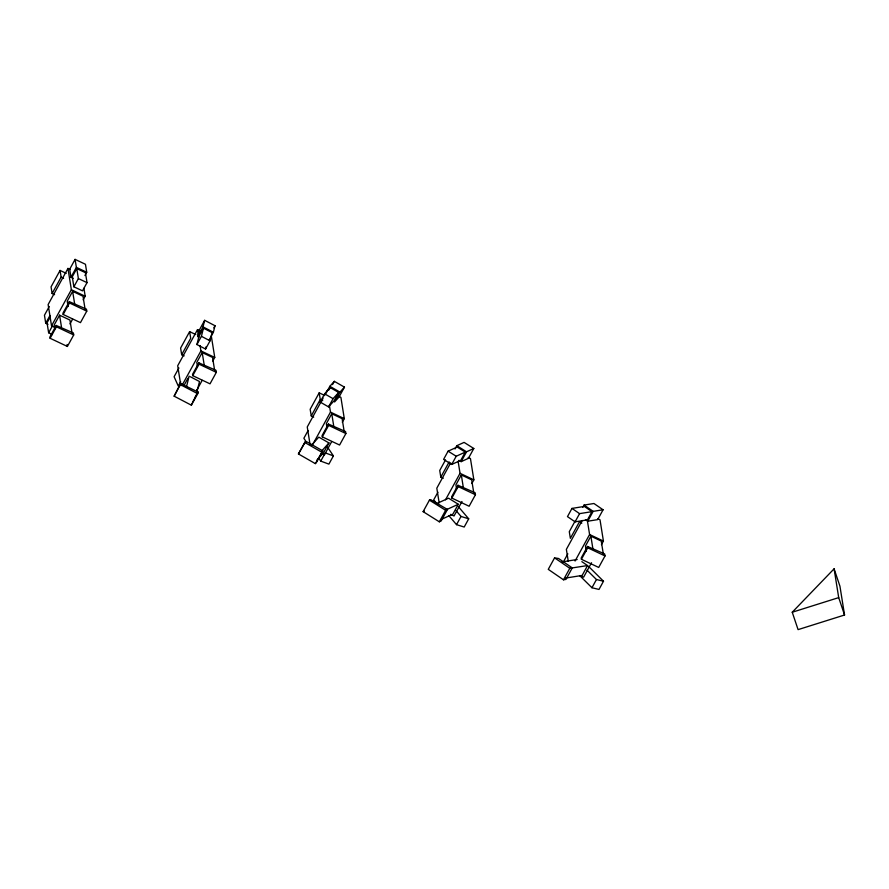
<?xml version="1.0" encoding="UTF-8"?>
<svg xmlns="http://www.w3.org/2000/svg" width="889" height="889" viewBox="0 0 889 889"><rect width="100%" height="100%" fill="white"/><g stroke="black" fill="none" stroke-linecap="round" stroke-linejoin="round"><path stroke-width="1.33" d="M174.144 396.183L180.723 383.592L198.114 392.06L197.702 393.694L191.391 405.195L174.144 396.183L180.845 383.203M186.446 387.026L189.135 376.114M196.925 344.532L198.947 336.353L203.448 328.141L212.082 332.642L210.048 340.82L205.548 349.044L196.925 344.532L201.425 336.32L203.448 328.141M204.659 320.329L199.247 330.186L197.625 336.731L203.036 326.874L204.659 320.329L215.005 325.73L213.393 332.275L209.182 339.942M191.391 405.195L191.802 403.562M205.548 349.044L206.126 346.699M196.791 392.427L199.492 381.525L190.29 376.714M66.242 273.356L60.063 270.434L51.051 286.869L52.118 293.514L54.585 294.681M52.118 293.514L61.13 277.09L60.063 270.434M70.264 269.511L67.953 268.422L48.128 304.56L51.54 325.852L54.996 327.485M49.262 306.472L44.45 315.239L45.728 323.218L48.028 324.307M84.933 275.546L86.733 272.256L85.455 264.277L75.087 259.377L69.686 269.234L70.964 277.224L73.265 278.301M45.728 323.218L49.94 315.551M70.964 277.224L76.365 267.367L75.087 259.377M50.262 316.94L47.039 322.807L48.639 332.786L52.34 334.531M76.787 268.589L72.276 276.801L73.876 286.78L82.51 290.87L87.022 282.646L85.422 272.667L76.787 268.589L78.376 278.568L73.876 286.78M51.54 325.852L71.364 289.714L67.953 268.422M48.639 332.786L52.507 325.741M72.076 333.375L69.942 320.062L59.574 315.173L54.173 325.03L54.807 329.019M85.144 309.55L83.01 296.237L72.642 291.348L67.231 301.204L68.086 306.527M56.218 325.463L49.906 336.964L50.117 338.287L67.397 346.454L73.709 334.953L73.387 332.953L56.218 325.463L56.429 326.796L50.117 338.287M69.286 301.638L62.975 313.139L63.186 314.473L80.466 322.629L86.778 311.128L86.455 309.139L69.286 301.638L69.498 302.971L63.186 314.473M69.987 323.952L72.631 319.129M83.199 299.849L85.188 296.237L83.91 288.258M195.791 334.553L189.624 331.641L180.611 348.066L181.678 354.722L184.145 355.889M181.678 354.722L190.691 338.298L189.624 331.641M199.814 330.708L197.514 329.619L177.689 365.768L180.889 385.726M178.911 367.979L174.1 376.736L178.256 386.015L180.656 381.625M182.423 384.648L200.925 350.911L200.069 345.588M213.805 327.919L215.005 325.73M184.334 384.881L187.935 378.303M214.694 370.757L212.571 357.445L202.203 352.555L196.791 362.412L197.436 366.401M198.847 362.845L192.535 374.347L192.746 375.669L210.026 383.837L216.327 372.335L216.016 370.335L198.847 362.845L199.058 364.179L192.746 375.669M196.902 389.971L202.192 380.336M212.76 361.056L214.749 357.445L211.338 336.153M195.158 397.194L197.725 392.494L196.691 390.182M192.435 402.406L198.114 392.06M324.118 395.172L319.184 392.849L310.172 409.273L311.239 415.93L313.706 417.097M311.239 415.93L320.251 399.494L319.184 392.849M320.118 402.039L324.629 393.827L330.23 387.615L338.687 392.449L334.175 400.661L328.563 406.884L320.118 402.039L322.518 399.383M323.107 398.05L307.25 426.964L310.017 444.267M324.429 395.649L327.074 390.827M326.23 392.882L329.841 386.304L334.32 381.337L344.465 387.137L339.053 396.994L334.575 401.972L339.976 392.116L344.465 387.137M328.941 389.96L330.23 387.615M332.519 384.615L334.32 381.337M308.061 430.62L303.86 438.288L306.172 441.744M298.437 453.946L304.749 442.444L305.494 441.622L307.561 442.166L322.763 450.879L316.462 462.38L315.339 463.625L298.437 453.946L305.494 441.622M328.563 406.884L333.075 398.672L338.687 392.449M312.639 444.644L330.486 412.118L329.419 405.462M344.254 431.954L342.121 418.652L331.764 413.752L326.352 423.608L326.996 427.598M328.408 424.053L322.096 435.543L322.307 436.877L339.587 445.033L345.888 433.543L345.565 431.543L328.408 424.053L328.619 425.375L322.307 436.877M315.339 463.625L322.763 450.879M311.328 445.411L318.807 437.121L328.941 442.922L323.54 452.779L316.895 460.158M327.619 447.256L333.408 455.901L328.897 464.114L320.74 461.113L324.607 454.068M331.741 441.533L324.474 454.79L322.174 453.701M342.321 422.264L344.299 418.641L340.898 397.35L338.587 396.272M448.1 451.168L443.6 459.38L451.701 464.458L460.78 460.324L465.291 452.112L457.179 447.034L448.1 451.168L456.213 456.246L465.291 452.112M445.522 459.913L439.733 470.481L440.8 477.126L443.267 478.293M455.024 448.989L456.824 445.7L464.08 442.389L473.815 448.489L468.403 458.346L461.147 461.658L458.98 460.302M440.8 477.126L449.167 461.88M423.12 511.642L429.42 500.151L430.632 499.596L447.456 509.475L441.144 520.976L439.333 521.81L423.12 511.642L424.331 511.097M450.679 462.869L436.81 488.172L439.155 502.807M451.701 464.458L456.213 456.246M437.91 492.206L433.699 499.874L437.199 503.974M461.147 461.658L466.547 451.801L473.815 448.489M445.5 499.829L460.046 473.315L458.124 461.347M473.815 493.162L471.681 479.849L461.324 474.959L455.913 484.816L456.546 488.806M457.957 485.25L451.656 496.751L451.868 498.084L469.136 506.241L475.448 494.74L475.126 492.75L457.957 485.25L458.179 486.583L451.868 498.084M439.333 521.81L445.633 510.308L447.456 509.475M436.466 503.696L448.567 498.184L458.302 504.274L452.89 514.131L440.788 519.654M461.969 501.529L454.035 515.987L450.579 514.364M471.881 483.46L473.859 479.849L470.448 458.557L468.147 457.468M458.413 506.741L468.703 518.82L464.191 527.033L456.524 524.654L461.024 516.442L455.879 510.408M571.983 508.408L567.471 516.62L575.083 521.843L587.451 519.865L591.963 511.653L584.351 506.43L571.983 508.408L579.584 513.631L591.963 511.653M554.58 557.848L548.269 569.349L563.482 579.795L565.96 579.406L572.272 567.904L558.57 558.503L554.58 557.848L569.793 568.293L587.551 565.571L582.151 575.427L565.648 578.061M575.083 521.121L569.293 531.678L570.36 538.334L579.372 521.91L581.839 523.076M582.84 507.275L584.04 505.085L593.941 503.507L603.075 509.775L597.664 519.632L587.762 521.21L585.484 519.643M575.083 521.843L579.584 513.631M582.228 520.465L566.36 549.38L568.282 561.348M563.637 561.481L567.849 553.814M587.762 521.21L593.174 511.353L603.075 509.775M563.482 579.795L569.793 568.293M575.061 561.026L589.596 534.522L587.251 519.887M603.375 554.369L601.242 541.057L590.874 536.167L585.473 546.024L586.318 551.347M587.518 546.457L581.206 557.959L581.428 559.281L598.697 567.449L605.009 555.947L604.687 553.947L587.518 546.457L587.729 547.791L581.428 559.281M591.529 562.737L583.595 577.194L580.139 575.561M601.442 544.668L603.42 541.057L600.008 519.765L597.708 518.676M588.418 566.271L603.498 581.217L598.997 589.44L591.952 587.74L596.452 579.528L587.029 570.182M321.474 451.223L328.941 442.922M792.243 612.232L834.093 568.816L839.938 586.195L844.55 615.01L798.078 629.623L792.243 612.232L838.705 597.619L834.093 568.816M446.189 509.797L458.302 504.274M561.926 561.937L577.161 559.503M596.452 579.528L603.498 581.217M461.024 516.442L468.703 518.82M325.252 452.89L333.408 455.901M76.365 267.367L86.733 272.256M78.376 278.568L87.022 282.646M61.13 277.09L63.597 278.257M320.251 399.494L322.718 400.661M71.364 289.714L85.188 296.237M200.925 350.911L214.749 357.445M330.486 412.118L344.299 418.641M460.046 473.315L473.859 479.849M589.596 534.522L603.42 541.057M69.498 302.971L86.778 311.128M199.058 364.179L216.327 372.335M328.619 425.375L345.888 433.543M458.179 486.583L475.448 494.74M587.729 547.791L605.009 555.947M56.429 326.796L73.709 334.953M203.036 326.874L213.393 332.275M201.425 336.32L210.048 340.82M180.445 384.681L197.702 393.694M329.841 386.304L339.976 392.116M324.629 393.827L333.075 398.672M304.749 442.444L321.64 452.123M456.824 445.7L466.547 451.801M429.42 500.151L445.633 510.308M584.04 505.085L593.174 511.353M581.851 561.648L587.551 565.571M579.695 575.594L591.952 587.74M448.812 515.598L456.524 524.654M318.573 457.868L320.74 461.113M838.705 597.619L844.55 615.01M590.874 536.167L593.007 549.469M461.324 474.959L463.447 488.261M331.764 413.752L333.675 425.731M202.203 352.555L204.337 365.857M197.514 329.619L198.792 337.609M72.642 291.348L74.776 304.649M67.075 344.454L67.397 346.454M59.574 315.173L61.497 327.141"/></g></svg>
